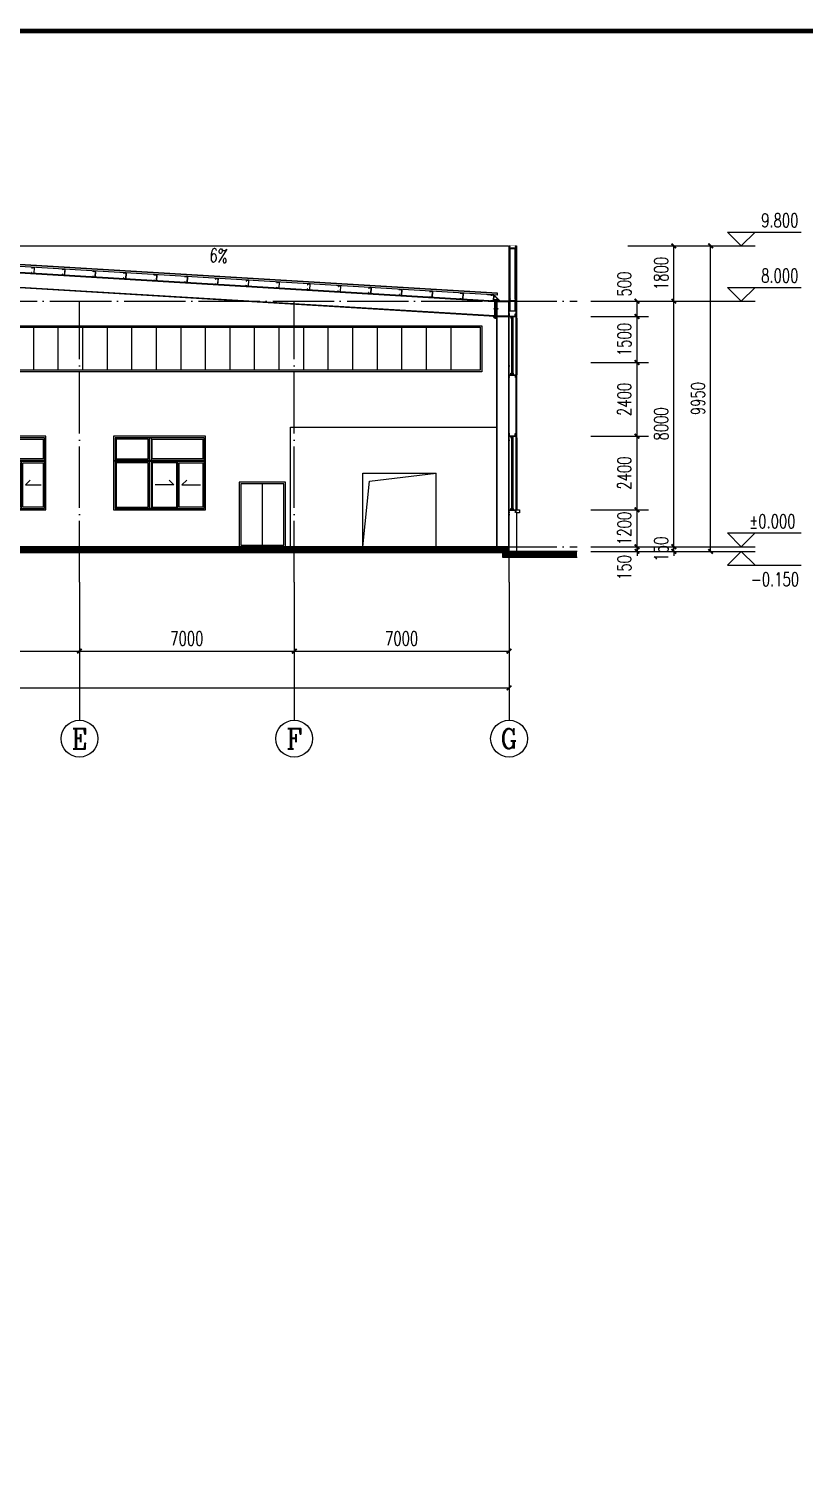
# Model space of a CAD drawing. Extents: x 170967 to 297117, y -33682 to 593582.
# Drawn here: x 216156 to 241431, y 50567 to 97327 of the extents above; entities that cross this region are included whole.
import ezdxf
from ezdxf.enums import TextEntityAlignment as Align

# ---------------------------------------------------------------- set-up
doc = ezdxf.new("R2010")
doc.units = 0
doc.header["$LTSCALE"] = 1000
doc.header["$MEASUREMENT"] = 0
doc.linetypes.add('DOTE', pattern=[2.42, 2, -0.2, 0.02, -0.2])
doc.layers.get('Defpoints').update_dxf_attribs({"color": 250})
for name, color, linetype in [('0 - 彩板', 4, 'Continuous'), ('0 - 梁柱', 3, 'Continuous'), ('0 - 立面线', 7, 'Continuous'), ('0-建筑立面', 255, 'Continuous'), ('AXIS', 171, 'Continuous'), ('AXIS_TEXT', 7, 'Continuous'), ('COLUMN', 9, 'Continuous'), ('DIM_ELEV', 171, 'Continuous'), ('DIM_SYMB', 171, 'Continuous'), ('DOTE', 14, 'DOTE'), ('PUB_TEXT', 7, 'Continuous'), ('TK', 4, 'Continuous'), ('WINDOW', 140, 'Continuous'), ('YS', 130, 'Continuous'), ('窗', 132, 'Continuous'), ('立面线', 7, 'Continuous')]:
    doc.layers.add(name, color=color, linetype=linetype)
doc.styles.add('_TCH_AXIS', font='COMPLEX', dxfattribs={"bigfont": 'GBCBIG'})
doc.styles.add('_TCH_DIM', font='SIMPLEX', dxfattribs={"bigfont": 'GBCBIG'})
doc.styles.add('_TCH_DIM_T3', font='SIMPLEX', dxfattribs={"width": 0.705882, "bigfont": 'GBCBIG'})
doc.styles.add('COMPLEX', font='COMPLEX')
doc.dimstyles.new('_TCH_ARCH&&150', dxfattribs={"dimtxt": 446.25, "dimasz": 150, "dimexe": 375, "dimexo": 450, "dimgap": 189.375, "dimtad": 1, "dimdec": 0, "dimzin": 0, "dimdsep": 46, "dimtxsty": '_TCH_DIM_T3', "dimblk": 'ARCHTICK', "dimcen": 0.09, "dimclrt": 7, "dimazin": 2, "dimtfac": 1, "dimtdec": 0, "dimtix": 1, "dimtmove": 2, "dimatfit": 3, "dimfxl": 0, "dimtolj": 1, "dimtzin": 0, "dimarcsym": 0})

# ---------------------------------------------------------------- blocks, each defined once
blk = doc.blocks.new('EQEWR')
at = {"layer": 'WINDOW', "color": 251}
for p, q in [((1800, 5750), (1800, 7150)), ((2500, 5750), (2500, 7150)), ((3300, 5750), (3300, 7150)), ((4100, 5750), (4100, 7150)), ((4900, 5750), (4900, 7150)), ((5700, 5750), (5700, 7150)), ((6500, 5750), (6500, 7150)), ((7300, 5750), (7300, 7150)), ((8100, 5750), (8100, 7150)), ((8900, 5750), (8900, 7150)), ((9700, 5750), (9700, 7150)), ((10500, 5750), (10500, 7150)), ((11300, 5750), (11300, 7150)), ((12100, 5750), (12100, 7150)), ((12900, 5750), (12900, 7150)), ((13700, 5750), (13700, 7150)), ((14500, 5750), (14500, 7150)), ((15300, 5750), (15300, 7150)), ((16100, 5750), (16100, 7150)), ((16900, 5750), (16900, 7150)), ((17700, 5750), (17700, 7150)), ((18500, 5750), (18500, 7150)), ((19300, 5750), (19300, 7150)), ((20100, 5750), (20100, 7150)), ((21700, 5750), (21700, 7150)), ((22500, 5750), (22500, 7150)), ((23300, 5750), (23300, 7150)), ((24100, 5750), (24100, 7150)), ((24900, 5750), (24900, 7150)), ((25700, 5750), (25700, 7150)), ((26500, 5750), (26500, 7150)), ((27300, 5750), (27300, 7150)), ((28100, 5750), (28100, 7150)), ((28900, 5750), (28900, 7150)), ((29700, 5750), (29700, 7150)), ((30500, 5750), (30500, 7150)), ((31300, 5750), (31300, 7150)), ((32100, 5750), (32100, 7150)), ((32900, 5750), (32900, 7150)), ((33700, 5750), (33700, 7150)), ((34500, 5750), (34500, 7150)), ((35300, 5750), (35300, 7150)), ((36100, 5750), (36100, 7150)), ((36900, 5750), (36900, 7150)), ((37700, 5750), (37700, 7150)), ((38500, 5750), (38500, 7150)), ((39300, 5750), (39300, 7150)), ((40100, 5750), (40100, 7150)), ((1900, 1250), (1900, 2775)), ((3500, 1250), (3500, 2775)), ((5100, 1250), (5100, 2775)), ((9000, 1250), (9000, 2775)), ((12000, 1250), (12000, 2775)), ((15900, 1250), (15900, 2775)), ((17500, 1250), (17500, 2775)), ((19100, 1250), (19100, 2775)), ((22900, 1250), (22900, 2775)), ((24500, 1250), (24500, 2775)), ((26100, 1250), (26100, 2775)), ((31200, 1250), (31200, 2775)), ((33950, 2050), (33950, 50))]:
    blk.add_line(p, q, dxfattribs=at)
for points in [[(20790, 5700), (1100, 5700), (1100, 7200), (20790, 7200)], [(20790, 5750), (1150, 5750), (1150, 7150), (20790, 7150)], [(21190, 7200), (41100, 7200), (41100, 5700), (21190, 5700)], [(21190, 7150), (41050, 7150), (41050, 5750), (21190, 5750)], [(1615, 2172), (1771, 2013), (1260, 2013)], [(2185, 2172), (2029, 2013), (2540, 2013)], [(3215, 2172), (3371, 2013), (2860, 2013)], [(3785, 2172), (3629, 2013), (4140, 2013)], [(4815, 2172), (4971, 2013), (4460, 2013)], [(5385, 2172), (5229, 2013), (5740, 2013)], [(8715, 2172), (8871, 2013), (8260, 2013)], [(9285, 2172), (9129, 2013), (9740, 2013)], [(11715, 2172), (11871, 2013), (11260, 2013)], [(12285, 2172), (12129, 2013), (12740, 2013)], [(15615, 2172), (15771, 2013), (15260, 2013)], [(16185, 2172), (16029, 2013), (16540, 2013)], [(17215, 2172), (17371, 2013), (16860, 2013)], [(17785, 2172), (17629, 2013), (18140, 2013)], [(18815, 2172), (18971, 2013), (18460, 2013)], [(19385, 2172), (19229, 2013), (19740, 2013)], [(22615, 2172), (22771, 2013), (22260, 2013)], [(23185, 2172), (23029, 2013), (23540, 2013)], [(24215, 2172), (24371, 2013), (23860, 2013)], [(24785, 2172), (24629, 2013), (25140, 2013)], [(25815, 2172), (25971, 2013), (25460, 2013)], [(26385, 2172), (26229, 2013), (26740, 2013)], [(30915, 2172), (31071, 2013), (30460, 2013)], [(31485, 2172), (31329, 2013), (31940, 2013)]]:
    blk.add_lwpolyline(points, dxfattribs=at)
for points in [[(5900, 1200), (1100, 1200), (1100, 3600), (5900, 3600)], [(5850, 1250), (1150, 1250), (1150, 3550), (5850, 3550)], [(2635, 3510), (1190, 3510), (1190, 2865), (2635, 2865)], [(2725, 3550), (2675, 3550), (2675, 1250), (2725, 1250)], [(2765, 3510), (4235, 3510), (4235, 2865), (2765, 2865)], [(4325, 3550), (4275, 3550), (4275, 1250), (4325, 1250)], [(4365, 3510), (5810, 3510), (5810, 2865), (4365, 2865)], [(12900, 1200), (8100, 1200), (8100, 3600), (12900, 3600)], [(12850, 1250), (8150, 1250), (8150, 3550), (12850, 3550)], [(9835, 3510), (8190, 3510), (8190, 2865), (9835, 2865)], [(9925, 3550), (9875, 3550), (9875, 1250), (9925, 1250)], [(9965, 3510), (11035, 3510), (11035, 2865), (9965, 2865)], [(11125, 3550), (11075, 3550), (11075, 1250), (11125, 1250)], [(11165, 3510), (12810, 3510), (12810, 2865), (11165, 2865)], [(15100, 1200), (19900, 1200), (19900, 3600), (15100, 3600)], [(15150, 1250), (19850, 1250), (19850, 3550), (15150, 3550)], [(16635, 3510), (15190, 3510), (15190, 2865), (16635, 2865)], [(16675, 3550), (16725, 3550), (16725, 1250), (16675, 1250)], [(18235, 3510), (16765, 3510), (16765, 2865), (18235, 2865)], [(18275, 3550), (18325, 3550), (18325, 1250), (18275, 1250)], [(18365, 3510), (19810, 3510), (19810, 2865), (18365, 2865)], [(22100, 1200), (26900, 1200), (26900, 3600), (22100, 3600)], [(22150, 1250), (26850, 1250), (26850, 3550), (22150, 3550)], [(23635, 3510), (22190, 3510), (22190, 2865), (23635, 2865)], [(23675, 3550), (23725, 3550), (23725, 1250), (23675, 1250)], [(25235, 3510), (23765, 3510), (23765, 2865), (25235, 2865)], [(25275, 3550), (25325, 3550), (25325, 1250), (25275, 1250)], [(25365, 3510), (26810, 3510), (26810, 2865), (25365, 2865)], [(29100, 1200), (32100, 1200), (32100, 3600), (29100, 3600)], [(29150, 1250), (32050, 1250), (32050, 3550), (29150, 3550)], [(30235, 3510), (29190, 3510), (29190, 2865), (30235, 2865)], [(30275, 3550), (30325, 3550), (30325, 1250), (30275, 1250)], [(30365, 3510), (32010, 3510), (32010, 2865), (30365, 2865)], [(1150, 2825), (1150, 2775), (5850, 2775), (5850, 2825)], [(8150, 2825), (8150, 2775), (12850, 2775), (12850, 2825)], [(19850, 2825), (19850, 2775), (15150, 2775), (15150, 2825)], [(26850, 2825), (26850, 2775), (22150, 2775), (22150, 2825)], [(32050, 2825), (32050, 2775), (29150, 2775), (29150, 2825)], [(1860, 2735), (1190, 2735), (1190, 1290), (1860, 1290)], [(1940, 2735), (2635, 2735), (2635, 1290), (1940, 1290)], [(3460, 2735), (2765, 2735), (2765, 1290), (3460, 1290)], [(3540, 2735), (4235, 2735), (4235, 1290), (3540, 1290)], [(5060, 2735), (4365, 2735), (4365, 1290), (5060, 1290)], [(5140, 2735), (5810, 2735), (5810, 1290), (5140, 1290)], [(8960, 2735), (8190, 2735), (8190, 1290), (8960, 1290)], [(9040, 2735), (9835, 2735), (9835, 1290), (9040, 1290)], [(9965, 2735), (11035, 2735), (11035, 1290), (9965, 1290)], [(11960, 2735), (11165, 2735), (11165, 1290), (11960, 1290)], [(12040, 2735), (12810, 2735), (12810, 1290), (12040, 1290)], [(15860, 2735), (15190, 2735), (15190, 1290), (15860, 1290)], [(15940, 2735), (16635, 2735), (16635, 1290), (15940, 1290)], [(17460, 2735), (16765, 2735), (16765, 1290), (17460, 1290)], [(17540, 2735), (18235, 2735), (18235, 1290), (17540, 1290)], [(19060, 2735), (18365, 2735), (18365, 1290), (19060, 1290)], [(19140, 2735), (19810, 2735), (19810, 1290), (19140, 1290)], [(22860, 2735), (22190, 2735), (22190, 1290), (22860, 1290)], [(22940, 2735), (23635, 2735), (23635, 1290), (22940, 1290)], [(24460, 2735), (23765, 2735), (23765, 1290), (24460, 1290)], [(24540, 2735), (25235, 2735), (25235, 1290), (24540, 1290)], [(26060, 2735), (25365, 2735), (25365, 1290), (26060, 1290)], [(26140, 2735), (26810, 2735), (26810, 1290), (26140, 1290)], [(30235, 2735), (29190, 2735), (29190, 1290), (30235, 1290)], [(31160, 2735), (30365, 2735), (30365, 1290), (31160, 1290)], [(31240, 2735), (32010, 2735), (32010, 1290), (31240, 1290)], [(34700, 2100), (33200, 2100), (33200, 0), (34700, 0)], [(34650, 2050), (33250, 2050), (33250, 50), (34650, 50)]]:
    blk.add_lwpolyline(points, close=True, dxfattribs=at)
blk = doc.blocks.new('A$C25862AEB')
at = {"layer": 'YS'}
for p, q in [((200, 75), (0, 75)), ((0, 75), (0, 0)), ((0, 0), (20, 0)), ((198, 72), (2, 72)), ((2, 72), (2, 2)), ((2, 2), (20, 2)), ((205, 81), (5, 81)), ((5, 81), (5, 75)), ((205, 75), (5, 75)), ((20, 2), (20, 0)), ((180, 2), (198, 2)), ((180, 2), (180, 0)), ((180, 0), (200, 0)), ((198, 2), (198, 72)), ((200, 0), (200, 75))]:
    blk.add_line(p, q, dxfattribs=at)
blk = doc.blocks.new('A$C6EE6551E')
at = {"layer": 'COLUMN'}
blk.add_hatch(color=256, dxfattribs=at).paths.add_polyline_path([(5, 195), (75, 200), (77, 175), (82, 175), (80, 205), (0, 200), (13, 0), (93, 5), (91, 35), (86, 35), (88, 10), (18, 5)])
blk.add_lwpolyline([(93, 5), (13, 0), (0, 200), (80, 205), (82, 175), (77, 175), (75, 200), (5, 195), (18, 5), (88, 10), (86, 35), (91, 35)], close=True, dxfattribs=at)
blk = doc.blocks.new('GeYuanFrame_50425478', base_point=(20.09, 4.53))
at = {"layer": 'TK', "const_width": 1}
blk.add_lwpolyline([(45.09, 588.53), (851.09, 588.53), (851.09, 14.53), (45.09, 14.53)], close=True, dxfattribs=at)
blk = doc.blocks.new('_AXISO')
blk.add_circle((0, 0), 0.5)
at = {"layer": 'AXIS_TEXT', "style": 'COMPLEX', "width": 1.041667}
blk.add_attdef('A', text='', height=0.56, dxfattribs=at).set_placement((-0.25, -0.28), (0.25, -0.28), align=Align.FIT)
blk = doc.blocks.new('_ArchTick')
at = {"color": 0, "linetype": 'ByBlock', "const_width": 0.4}
blk.add_lwpolyline([(-0.5, -0.5), (0.5, 0.5)], dxfattribs=at)
blk = doc.blocks.new('*D101')
at = {"layer": 'AXIS', "color": 0, "lineweight": -2}
for p, q in [((189809, 78853), (189809, 75478)), ((231809, 78853), (231809, 75478)), ((189809, 75853), (231809, 75853))]:
    blk.add_line(p, q, dxfattribs=at)
at = {"layer": 'Defpoints', "color": 0}
for p in [(189809, 79303), (231809, 79303), (231809, 75853)]:
    blk.add_point(p, dxfattribs=at)
at = {"layer": 'AXIS', "color": 0, "lineweight": -2, "xscale": 150, "yscale": 150, "zscale": 150, "rotation": 180}
blk.add_blockref('_ArchTick', (189809, 75853), dxfattribs=at)
at = {"layer": 'AXIS', "color": 0, "lineweight": -2, "xscale": 150, "yscale": 150, "zscale": 150}
blk.add_blockref('_ArchTick', (231809, 75853), dxfattribs=at)
at = {"layer": 'AXIS', "color": 7, "insert": (210809, 76265), "char_height": 446.2, "attachment_point": 5, "style": '_TCH_DIM_T3'}
blk.add_mtext('\\A1;42000', dxfattribs=at)
blk = doc.blocks.new('*D105')
at = {"layer": 'AXIS', "color": 0, "lineweight": -2}
for p, q in [((210809, 78853), (210809, 76678)), ((217809, 78853), (217809, 76678)), ((210809, 77053), (217809, 77053))]:
    blk.add_line(p, q, dxfattribs=at)
at = {"layer": 'Defpoints', "color": 0}
for p in [(210809, 79303), (217809, 79303), (217809, 77053)]:
    blk.add_point(p, dxfattribs=at)
at = {"layer": 'AXIS', "color": 0, "lineweight": -2, "xscale": 150, "yscale": 150, "zscale": 150, "rotation": 180}
blk.add_blockref('_ArchTick', (210809, 77053), dxfattribs=at)
at = {"layer": 'AXIS', "color": 0, "lineweight": -2, "xscale": 150, "yscale": 150, "zscale": 150}
blk.add_blockref('_ArchTick', (217809, 77053), dxfattribs=at)
at = {"layer": 'AXIS', "color": 7, "insert": (214309, 77465), "char_height": 446.2, "attachment_point": 5, "style": '_TCH_DIM_T3'}
blk.add_mtext('\\A1;7000', dxfattribs=at)
blk = doc.blocks.new('*D106')
at = {"layer": 'AXIS', "color": 0, "lineweight": -2}
for p, q in [((217809, 78853), (217809, 76678)), ((224809, 78853), (224809, 76678)), ((217809, 77053), (224809, 77053))]:
    blk.add_line(p, q, dxfattribs=at)
at = {"layer": 'Defpoints', "color": 0}
for p in [(217809, 79303), (224809, 79303), (224809, 77053)]:
    blk.add_point(p, dxfattribs=at)
at = {"layer": 'AXIS', "color": 0, "lineweight": -2, "xscale": 150, "yscale": 150, "zscale": 150, "rotation": 180}
blk.add_blockref('_ArchTick', (217809, 77053), dxfattribs=at)
at = {"layer": 'AXIS', "color": 0, "lineweight": -2, "xscale": 150, "yscale": 150, "zscale": 150}
blk.add_blockref('_ArchTick', (224809, 77053), dxfattribs=at)
at = {"layer": 'AXIS', "color": 7, "insert": (221309, 77465), "char_height": 446.2, "attachment_point": 5, "style": '_TCH_DIM_T3'}
blk.add_mtext('\\A1;7000', dxfattribs=at)
blk = doc.blocks.new('*D107')
at = {"layer": 'AXIS', "color": 0, "lineweight": -2}
for p, q in [((224809, 78853), (224809, 76678)), ((231809, 78853), (231809, 76678)), ((224809, 77053), (231809, 77053))]:
    blk.add_line(p, q, dxfattribs=at)
at = {"layer": 'Defpoints', "color": 0}
for p in [(224809, 79303), (231809, 79303), (231809, 77053)]:
    blk.add_point(p, dxfattribs=at)
at = {"layer": 'AXIS', "color": 0, "lineweight": -2, "xscale": 150, "yscale": 150, "zscale": 150, "rotation": 180}
blk.add_blockref('_ArchTick', (224809, 77053), dxfattribs=at)
at = {"layer": 'AXIS', "color": 0, "lineweight": -2, "xscale": 150, "yscale": 150, "zscale": 150}
blk.add_blockref('_ArchTick', (231809, 77053), dxfattribs=at)
at = {"layer": 'AXIS', "color": 7, "insert": (228309, 77465), "char_height": 446.2, "attachment_point": 5, "style": '_TCH_DIM_T3'}
blk.add_mtext('\\A1;7000', dxfattribs=at)
blk = doc.blocks.new('*D108')
at = {"layer": 'AXIS', "color": 0, "lineweight": -2}
for p, q in [((235679, 90253), (238754, 90253)), ((238379, 80303), (238379, 90253)), ((235679, 80303), (238754, 80303))]:
    blk.add_line(p, q, dxfattribs=at)
at = {"layer": 'Defpoints', "color": 0}
for p in [(235229, 90253), (238379, 90253), (235229, 80303)]:
    blk.add_point(p, dxfattribs=at)
at = {"layer": 'AXIS', "color": 0, "lineweight": -2, "xscale": 150, "yscale": 150, "zscale": 150}
for p, rotation in [((238379, 90253), 90), ((238379, 80303), 270)]:
    blk.add_blockref('_ArchTick', p, dxfattribs=dict(at, rotation=rotation))
at = {"layer": 'AXIS', "color": 7, "insert": (237966, 85278), "char_height": 446.2, "attachment_point": 5, "rotation": 90, "style": '_TCH_DIM_T3'}
blk.add_mtext('\\A1;9950', dxfattribs=at)
blk = doc.blocks.new('*D109')
at = {"layer": 'AXIS', "color": 0, "lineweight": -2}
for p, q in [((235679, 80453), (237554, 80453)), ((237179, 80453), (237179, 80603)), ((237179, 80303), (237179, 80453)), ((235679, 80303), (237554, 80303)), ((237179, 80303), (237179, 80153))]:
    blk.add_line(p, q, dxfattribs=at)
at = {"layer": 'Defpoints', "color": 0}
for p in [(235229, 80453), (237179, 80453), (235229, 80303)]:
    blk.add_point(p, dxfattribs=at)
at = {"layer": 'AXIS', "color": 0, "lineweight": -2, "xscale": 150, "yscale": 150, "zscale": 150}
for p, rotation in [((237179, 80453), 270), ((237179, 80303), 90)]:
    blk.add_blockref('_ArchTick', p, dxfattribs=dict(at, rotation=rotation))
at = {"layer": 'AXIS', "color": 7, "insert": (236766, 80378), "char_height": 446.2, "attachment_point": 5, "rotation": 90, "style": '_TCH_DIM_T3'}
blk.add_mtext('\\A1;150', dxfattribs=at)
blk = doc.blocks.new('*D110')
at = {"layer": 'AXIS', "color": 0, "lineweight": -2}
for p, q in [((235679, 88453), (237554, 88453)), ((237179, 80453), (237179, 88453)), ((235679, 80453), (237554, 80453))]:
    blk.add_line(p, q, dxfattribs=at)
at = {"layer": 'Defpoints', "color": 0}
for p in [(235229, 88453), (237179, 88453), (235229, 80453)]:
    blk.add_point(p, dxfattribs=at)
at = {"layer": 'AXIS', "color": 0, "lineweight": -2, "xscale": 150, "yscale": 150, "zscale": 150}
for p, rotation in [((237179, 88453), 90), ((237179, 80453), 270)]:
    blk.add_blockref('_ArchTick', p, dxfattribs=dict(at, rotation=rotation))
at = {"layer": 'AXIS', "color": 7, "insert": (236766, 84453), "char_height": 446.2, "attachment_point": 5, "rotation": 90, "style": '_TCH_DIM_T3'}
blk.add_mtext('\\A1;8000', dxfattribs=at)
blk = doc.blocks.new('*D111')
at = {"layer": 'AXIS', "color": 0, "lineweight": -2}
for p, q in [((235679, 90253), (237554, 90253)), ((237179, 88453), (237179, 90253)), ((235679, 88453), (237554, 88453))]:
    blk.add_line(p, q, dxfattribs=at)
at = {"layer": 'Defpoints', "color": 0}
for p in [(235229, 90253), (237179, 90253), (235229, 88453)]:
    blk.add_point(p, dxfattribs=at)
at = {"layer": 'AXIS', "color": 0, "lineweight": -2, "xscale": 150, "yscale": 150, "zscale": 150}
for p, rotation in [((237179, 90253), 90), ((237179, 88453), 270)]:
    blk.add_blockref('_ArchTick', p, dxfattribs=dict(at, rotation=rotation))
at = {"layer": 'AXIS', "color": 7, "insert": (236766, 89353), "char_height": 446.2, "attachment_point": 5, "rotation": 90, "style": '_TCH_DIM_T3'}
blk.add_mtext('\\A1;1800', dxfattribs=at)
blk = doc.blocks.new('*D344')
at = {"layer": 'AXIS', "color": 0, "lineweight": -2}
for p, q in [((234479, 80453), (236354, 80453)), ((235979, 80453), (235979, 80603)), ((235979, 80303), (235979, 80453)), ((234479, 80303), (236354, 80303)), ((235979, 80303), (235979, 80153))]:
    blk.add_line(p, q, dxfattribs=at)
at = {"layer": 'Defpoints', "color": 0}
for p in [(234029, 80453), (235979, 80453), (234029, 80303)]:
    blk.add_point(p, dxfattribs=at)
at = {"layer": 'AXIS', "color": 0, "lineweight": -2, "xscale": 150, "yscale": 150, "zscale": 150}
for p, rotation in [((235979, 80453), 270), ((235979, 80303), 90)]:
    blk.add_blockref('_ArchTick', p, dxfattribs=dict(at, rotation=rotation))
at = {"layer": 'AXIS', "color": 7, "insert": (235566, 79778), "char_height": 446.2, "attachment_point": 5, "rotation": 90, "style": '_TCH_DIM_T3'}
blk.add_mtext('\\A1;150', dxfattribs=at)
blk = doc.blocks.new('*D345')
at = {"layer": 'AXIS', "color": 0, "lineweight": -2}
for p, q in [((234479, 81653), (236354, 81653)), ((235979, 81653), (235979, 81803)), ((235979, 80453), (235979, 81653)), ((234479, 80453), (236354, 80453)), ((235979, 80453), (235979, 80303))]:
    blk.add_line(p, q, dxfattribs=at)
at = {"layer": 'Defpoints', "color": 0}
for p in [(234029, 81653), (235979, 81653), (234029, 80453)]:
    blk.add_point(p, dxfattribs=at)
at = {"layer": 'AXIS', "color": 0, "lineweight": -2, "xscale": 150, "yscale": 150, "zscale": 150}
for p, rotation in [((235979, 81653), 270), ((235979, 80453), 90)]:
    blk.add_blockref('_ArchTick', p, dxfattribs=dict(at, rotation=rotation))
at = {"layer": 'AXIS', "color": 7, "insert": (235566, 81053), "char_height": 446.2, "attachment_point": 5, "rotation": 90, "style": '_TCH_DIM_T3'}
blk.add_mtext('\\A1;1200', dxfattribs=at)
blk = doc.blocks.new('*D346')
at = {"layer": 'AXIS', "color": 0, "lineweight": -2}
for p, q in [((234479, 84053), (236354, 84053)), ((235979, 81653), (235979, 84053)), ((234479, 81653), (236354, 81653))]:
    blk.add_line(p, q, dxfattribs=at)
at = {"layer": 'Defpoints', "color": 0}
for p in [(234029, 84053), (235979, 84053), (234029, 81653)]:
    blk.add_point(p, dxfattribs=at)
at = {"layer": 'AXIS', "color": 0, "lineweight": -2, "xscale": 150, "yscale": 150, "zscale": 150}
for p, rotation in [((235979, 84053), 90), ((235979, 81653), 270)]:
    blk.add_blockref('_ArchTick', p, dxfattribs=dict(at, rotation=rotation))
at = {"layer": 'AXIS', "color": 7, "insert": (235566, 82853), "char_height": 446.2, "attachment_point": 5, "rotation": 90, "style": '_TCH_DIM_T3'}
blk.add_mtext('\\A1;2400', dxfattribs=at)
blk = doc.blocks.new('*D347')
at = {"layer": 'AXIS', "color": 0, "lineweight": -2}
for p, q in [((234479, 86453), (236354, 86453)), ((235979, 84053), (235979, 86453)), ((234479, 84053), (236354, 84053))]:
    blk.add_line(p, q, dxfattribs=at)
at = {"layer": 'Defpoints', "color": 0}
for p in [(234029, 86453), (235979, 86453), (234029, 84053)]:
    blk.add_point(p, dxfattribs=at)
at = {"layer": 'AXIS', "color": 0, "lineweight": -2, "xscale": 150, "yscale": 150, "zscale": 150}
for p, rotation in [((235979, 86453), 90), ((235979, 84053), 270)]:
    blk.add_blockref('_ArchTick', p, dxfattribs=dict(at, rotation=rotation))
at = {"layer": 'AXIS', "color": 7, "insert": (235566, 85253), "char_height": 446.2, "attachment_point": 5, "rotation": 90, "style": '_TCH_DIM_T3'}
blk.add_mtext('\\A1;2400', dxfattribs=at)
blk = doc.blocks.new('*D348')
at = {"layer": 'AXIS', "color": 0, "lineweight": -2}
for p, q in [((234479, 87953), (236354, 87953)), ((235979, 86453), (235979, 87953)), ((234479, 86453), (236354, 86453))]:
    blk.add_line(p, q, dxfattribs=at)
at = {"layer": 'Defpoints', "color": 0}
for p in [(234029, 87953), (235979, 87953), (234029, 86453)]:
    blk.add_point(p, dxfattribs=at)
at = {"layer": 'AXIS', "color": 0, "lineweight": -2, "xscale": 150, "yscale": 150, "zscale": 150}
for p, rotation in [((235979, 87953), 90), ((235979, 86453), 270)]:
    blk.add_blockref('_ArchTick', p, dxfattribs=dict(at, rotation=rotation))
at = {"layer": 'AXIS', "color": 7, "insert": (235566, 87203), "char_height": 446.2, "attachment_point": 5, "rotation": 90, "style": '_TCH_DIM_T3'}
blk.add_mtext('\\A1;1500', dxfattribs=at)
blk = doc.blocks.new('*D349')
at = {"layer": 'AXIS', "color": 0, "lineweight": -2}
for p, q in [((234479, 88453), (236354, 88453)), ((235979, 87953), (235979, 88453)), ((234479, 87953), (236354, 87953))]:
    blk.add_line(p, q, dxfattribs=at)
at = {"layer": 'Defpoints', "color": 0}
for p in [(234029, 88453), (235979, 88453), (234029, 87953)]:
    blk.add_point(p, dxfattribs=at)
at = {"layer": 'AXIS', "color": 0, "lineweight": -2, "xscale": 150, "yscale": 150, "zscale": 150}
for p, rotation in [((235979, 88453), 90), ((235979, 87953), 270)]:
    blk.add_blockref('_ArchTick', p, dxfattribs=dict(at, rotation=rotation))
at = {"layer": 'AXIS', "color": 7, "insert": (235566, 89008), "char_height": 446.2, "attachment_point": 5, "rotation": 90, "style": '_TCH_DIM_T3'}
blk.add_mtext('\\A1;500', dxfattribs=at)

msp = doc.modelspace()

# ---------------------------------------------------------------- hatches: boundary and pattern name
h = msp.add_hatch(color=256)
h.dxf.hatch_style = 1
h.paths.add_polyline_path([(231314, 88655.1), (231504.3, 88462.6), (231819.2, 88462.6), (231819.2, 88752.6), (231829.2, 88752.6), (231829.2, 88452.6), (231500.2, 88452.6), (231309.5, 88645.4), (231108.6, 88657.4), (231109.2, 88667.4)])

# ---------------------------------------------------------------- linework, layer by layer
for points in [[(232059.9, 81652.6), (232149.2, 81652.6), (232149.2, 81552.6), (232049.2, 81552.6)], [(234028.7, 80302.6), (231809.2, 80302.6), (231809.2, 80452.6), (189569.2, 80452.6), (189569.2, 80452.6), (189569.2, 80302.6), (187809.2, 80302.6)], [(234028.7, 80102.6), (231609.2, 80102.6), (231609.2, 80252.6), (189769.2, 80252.6), (189769.2, 80102.6), (187809.2, 80102.6)]]:
    msp.add_lwpolyline(points)
at = {"const_width": 200}
msp.add_lwpolyline([(234028.7, 80202.6), (231709.2, 80202.6), (231709.2, 80352.6), (189669.2, 80352.6), (189669.2, 80202.6), (187809.2, 80202.6)], dxfattribs=at)
at = {"layer": '0 - 彩板'}
for p, q in [((231434.7, 88707.9), (210809.2, 89945.5)), ((231434.7, 88697.9), (210809.2, 89935.5)), ((231434.7, 88647.9), (210809.2, 89885.4)), ((231434.7, 88647.9), (231434.7, 88707.9))]:
    msp.add_line(p, q, dxfattribs=at)
at = {"layer": '0 - 梁柱'}
for p, q in [((231839.2, 88527.6), (231839.2, 90167.6)), ((232019.2, 90167.6), (231839.2, 90167.6)), ((231849.2, 88527.6), (231849.2, 90167.6)), ((232009.2, 90157.6), (231849.2, 90157.6)), ((232009.2, 88527.6), (232009.2, 90167.6)), ((232019.2, 88527.6), (232019.2, 90167.6)), ((231349.2, 88452.6), (210809.2, 89685)), ((231349.2, 88432.6), (210809.2, 89665)), ((231349.2, 87951.7), (211456.7, 89145.3)), ((231349.2, 87971.8), (211457.3, 89165.3)), ((231349.2, 88502.6), (231302, 88455.5)), ((231349.2, 88502.6), (231409.2, 88502.6)), ((231349.2, 87902.6), (231349.2, 88502.6)), ((231379.2, 87902.6), (231379.2, 88502.6)), ((231409.2, 88502.6), (231459.2, 88452.6)), ((231409.2, 87902.6), (231409.2, 88502.6)), ((231409.2, 80452.6), (231409.2, 88452.6)), ((231409.2, 88452.6), (231799.2, 88452.6)), ((231799.2, 88442.6), (231409.2, 88442.6)), ((231799.2, 88432.6), (231409.2, 88432.6)), ((231419.2, 80452.6), (231419.2, 88452.6)), ((231419.2, 88212.6), (231419.2, 88432.6)), ((231799.2, 80452.6), (231799.2, 88452.6)), ((231809.2, 80452.6), (231809.2, 88452.6)), ((231839.2, 88382.6), (231809.2, 88382.6)), ((231829.2, 88382.6), (231819.2, 88382.6)), ((231839.2, 88126.6), (231839.2, 88452.6)), ((232019.2, 88452.6), (231849.2, 88452.6)), ((232019.2, 88442.6), (231849.2, 88442.6)), ((231849.2, 88126.6), (231849.2, 88442.6)), ((232009.2, 88126.6), (232009.2, 88442.6)), ((232019.2, 88126.6), (232019.2, 88452.6)), ((231349.2, 87902.6), (231297, 87954.9)), ((231379.2, 87972.6), (231799.2, 87972.6)), ((231379.2, 87952.6), (231799.2, 87952.6)), ((231839.2, 88182.6), (231809.2, 88182.6)), ((231829.2, 88182.6), (231819.2, 88182.6)), ((232019.2, 88126.6), (231839.2, 88126.6)), ((231349.2, 87902.6), (231409.2, 87902.6))]:
    msp.add_line(p, q, dxfattribs=at)
at = {"layer": '0 - 梁柱', "const_width": 5}
for points in [[(231424.2, 88477.6), (231334.2, 88477.6)], [(231424.2, 88382.8), (231334.2, 88382.8)], [(231424.2, 88291), (231334.2, 88291)], [(231424.2, 88114.2), (231334.2, 88114.2)], [(231424.2, 88022.5), (231334.2, 88022.5)], [(231424.2, 87927.6), (231334.2, 87927.6)]]:
    msp.add_lwpolyline(points, dxfattribs=at)
at = {"layer": '0 - 梁柱'}
for points in [[(231349.2, 88192.6), (231319.2, 88192.6), (231319.2, 88212.6), (231349.2, 88212.6)], [(231409.2, 88212.6), (231439.2, 88212.6), (231439.2, 88192.6), (231409.2, 88192.6)]]:
    msp.add_lwpolyline(points, dxfattribs=at)
at = {"layer": '0 - 立面线'}
for p, q in [((232029.2, 90252.6), (232029.2, 81652.6)), ((232049.2, 90252.6), (232049.2, 81652.6)), ((231809.2, 88662.6), (231809.2, 90242.6)), ((231829.2, 90242.6), (231809.2, 90242.6)), ((231829.2, 88662.6), (231829.2, 90242.6)), ((232049.2, 90242.6), (232029.2, 90242.6)), ((231829.2, 88662.6), (231809.2, 88662.6)), ((232031.2, 87952.6), (232049.2, 87952.6)), ((232031.2, 87952.6), (232049.2, 87952.6)), ((232059.9, 87900.4), (232059.9, 86052.6)), ((232029.2, 84052.6), (232049.2, 84052.6)), ((232031.2, 84052.6), (232049.2, 84052.6)), ((232059.9, 84000.4), (232059.9, 81652.6)), ((232049.2, 81652.6), (232149.2, 81652.6)), ((232049.2, 81652.6), (232149.2, 81652.6)), ((232049.2, 81552.6), (232049.2, 80302.6)), ((232149.2, 81552.6), (232049.2, 81552.6)), ((232149.2, 81552.6), (232049.2, 81552.6)), ((232149.2, 81652.6), (232149.2, 81552.6)), ((232149.2, 81652.6), (232149.2, 81552.6))]:
    msp.add_line(p, q, dxfattribs=at)
at = {"layer": 'AXIS'}
for p, q in [((217809.2, 79302.6), (217809.2, 74802.6)), ((224809.2, 79302.6), (224809.2, 74802.6)), ((231809.2, 79302.6), (231809.2, 74802.6))]:
    msp.add_line(p, q, dxfattribs=at)
at = {"layer": 'COLUMN'}
msp.add_lwpolyline([(231314, 88655.1), (231504.3, 88462.6), (231819.2, 88462.6), (231819.2, 88752.6), (231829.2, 88752.6), (231829.2, 88452.6), (231500.2, 88452.6), (231309.5, 88645.4), (231108.6, 88657.4), (231109.2, 88667.4)], close=True, dxfattribs=at)
at = {"layer": 'Defpoints'}
msp.add_line((231809.2, 79302.6), (231809.2, 90102.6), dxfattribs=at)
at = {"layer": 'Defpoints', "color": 251}
for p, q in [((224689.2, 80452.6), (224689.2, 84352.6)), ((224689.2, 84352.6), (231409.2, 84352.6)), ((227039.2, 80452.6), (227039.2, 82852.6)), ((227039.2, 82852.6), (229439.2, 82852.6)), ((229439.2, 80452.6), (229439.2, 82852.6))]:
    msp.add_line(p, q, dxfattribs=at)
msp.add_lwpolyline([(227039.2, 80452.6), (227258.2, 82588.3), (229439.2, 82852.6)], dxfattribs=at)
at = {"layer": 'DIM_ELEV'}
for p, q in [((237178.7, 90252.6), (239828.7, 90252.6)), ((239378.7, 90252.6), (238928.7, 90702.6)), ((238928.7, 90702.6), (241328.7, 90702.6)), ((239378.7, 90252.6), (239828.7, 90702.6)), ((239378.7, 88452.6), (238928.7, 88902.6)), ((238928.7, 88902.6), (241328.7, 88902.6)), ((239378.7, 88452.6), (239828.7, 88902.6)), ((237178.7, 88452.6), (239828.7, 88452.6)), ((239378.7, 80452.6), (238928.7, 80902.6)), ((238928.7, 80902.6), (241328.7, 80902.6)), ((239378.7, 80452.6), (239828.7, 80902.6)), ((237178.7, 80452.6), (239828.7, 80452.6)), ((237178.7, 80302.6), (239828.7, 80302.6)), ((239378.7, 80302.6), (238928.7, 79852.6)), ((239378.7, 80302.6), (239828.7, 79852.6)), ((238928.7, 79852.6), (241328.7, 79852.6))]:
    msp.add_line(p, q, dxfattribs=at)
at = {"layer": 'DIM_SYMB'}
msp.add_lwpolyline([(221326.9, 89614.4, 0, 0, 0), (222842.3, 89523.5, 120, 0, 0), (223291.5, 89496.5, 0, 0, 0)], format="xyseb", dxfattribs=at)
at = {"layer": 'DOTE'}
for p, q in [((231809.2, 79302.6), (231809.2, 90252.6)), ((187809.2, 88452.6), (234028.7, 88452.6)), ((217809.2, 79302.6), (217809.2, 88452.6)), ((224809.2, 79302.6), (224809.2, 88452.6)), ((187809.2, 80452.6), (234028.7, 80452.6))]:
    msp.add_line(p, q, dxfattribs=at)
at = {"layer": 'YS', "const_width": 8}
for points in [[(231813, 90172), (231788.5, 90192.1), (231788.5, 90252.6), (232069.9, 90252.6), (232069.9, 90192.1), (232045.4, 90172)], [(232021, 88052), (232021, 87946), (232059.9, 87946), (232059.9, 87900.4), (232028.4, 87916.4)], [(231819.2, 86113.2), (231819.2, 86052.6), (232059.9, 86052.6), (232059.9, 85970.4), (232035.4, 85943.9)], [(232021, 84152), (232021, 84046), (232059.9, 84046), (232059.9, 84000.4), (232028.4, 84016.4)], [(231819.2, 81713.2), (231819.2, 81652.6), (232059.9, 81652.6), (232059.9, 81570.4), (232035.4, 81543.9)]]:
    msp.add_lwpolyline(points, dxfattribs=at)
at = {"layer": 'YS'}
for points in [[(231839.2, 90177.6), (231839.2, 90232.6), (231849.2, 90232.6), (231849.2, 90242.6), (231829.2, 90242.6), (231829.2, 90167.6), (232029.2, 90167.6), (232029.2, 90242.6), (232009.2, 90242.6), (232009.2, 90232.6), (232019.2, 90232.6), (232019.2, 90177.6)], [(231849.2, 88462.6), (231849.2, 88517.6), (231859.2, 88517.6), (231859.2, 88527.6), (231839.2, 88527.6), (231839.2, 88452.6), (232019.2, 88452.6), (232019.2, 88527.6), (231999.2, 88527.6), (231999.2, 88517.6), (232009.2, 88517.6), (232009.2, 88462.6)]]:
    msp.add_lwpolyline(points, close=True, dxfattribs=at)
at = {"layer": '窗'}
for p, q in [((231889.2, 87902.4), (231889.2, 86102.9)), ((231929.2, 87902.4), (231929.2, 86102.9)), ((231889.2, 84002.4), (231889.2, 81702.9)), ((231929.2, 84002.4), (231929.2, 81702.9))]:
    msp.add_line(p, q, dxfattribs=at)
at = {"layer": '窗', "color": 6}
for points in [[(231946.5, 87952.6), (231871.9, 87952.6), (231871.9, 87902.4), (231946.5, 87902.4)], [(231942.8, 87948.9), (231875.6, 87948.9), (231875.6, 87906.2), (231942.8, 87906.2)], [(231946.5, 86052.6), (231871.9, 86052.6), (231871.9, 86102.9), (231946.5, 86102.9)], [(231942.8, 86056.4), (231875.6, 86056.4), (231875.6, 86099.1), (231942.8, 86099.1)], [(231946.5, 84052.6), (231871.9, 84052.6), (231871.9, 84002.4), (231946.5, 84002.4)], [(231942.8, 84048.9), (231875.6, 84048.9), (231875.6, 84006.2), (231942.8, 84006.2)], [(231946.5, 81652.6), (231871.9, 81652.6), (231871.9, 81702.9), (231946.5, 81702.9)], [(231942.8, 81656.4), (231875.6, 81656.4), (231875.6, 81699.1), (231942.8, 81699.1)]]:
    msp.add_lwpolyline(points, close=True, dxfattribs=at)
at = {"layer": '立面线', "color": 251}
msp.add_line((189829.9, 90252.6), (231788.5, 90252.6), dxfattribs=at)

# ---------------------------------------------------------------- block references
at = {"rotation": 180}
for p in [(232014.2, 88033.6), (232014.2, 84133.6)]:
    msp.add_blockref('A$C25862AEB', p, dxfattribs=at)
at = {"xscale": -1}
for p in [(232014.2, 85971.6), (232014.2, 81571.6)]:
    msp.add_blockref('A$C25862AEB', p, dxfattribs=at)
at = {"layer": '0-建筑立面', "xscale": 150, "yscale": 150, "zscale": 150}
msp.add_blockref('GeYuanFrame_50425478', (170967.1, 9651.8), dxfattribs=at)
at = {"layer": '0-建筑立面'}
msp.add_blockref('EQEWR', (189819.2, 80452.6), dxfattribs=at)
at = {"layer": 'AXIS'}
ref = msp.add_blockref('_AXISO', (217809.2, 74202.6), dxfattribs=dict(at, xscale=1200, yscale=1200, zscale=1200))
ref.add_attrib('A', 'E', dxfattribs={"layer": 'AXIS_TEXT', "height": 668.2, "style": '_TCH_AXIS'}).set_placement((217554.7, 73868.5), (218063.7, 73868.5), align=Align.FIT)
ref = msp.add_blockref('_AXISO', (224809.2, 74202.6), dxfattribs=dict(at, xscale=1200, yscale=1200, zscale=1200))
ref.add_attrib('A', 'F', dxfattribs={"layer": 'AXIS_TEXT', "height": 668.2, "style": '_TCH_AXIS'}).set_placement((224554.7, 73868.5), (225063.7, 73868.5), align=Align.FIT)
ref = msp.add_blockref('_AXISO', (231809.2, 74202.6), dxfattribs=dict(at, xscale=1200, yscale=1200, zscale=1200))
ref.add_attrib('A', 'G', dxfattribs={"layer": 'AXIS_TEXT', "height": 637.8, "style": '_TCH_AXIS'}).set_placement((231535.9, 73883.7), (232082.5, 73883.7), align=Align.FIT)
at = {"layer": 'COLUMN', "extrusion": (1.18367e-18, -8.2849e-20, -1), "zscale": -1, "rotation": 359.6195555281839}
for p in [(-216342.2, 89353.9), (-217340.4, 89294), (-218338.6, 89234.2), (-219336.8, 89174.3), (-220335, 89114.4), (-221333.2, 89054.5), (-222331.4, 88994.6), (-223329.6, 88934.7), (-224327.8, 88874.8), (-225326, 88814.9), (-226324.3, 88755), (-227322.5, 88695.1), (-228320.7, 88635.2), (-229318.9, 88575.3), (-230317.1, 88515.4), (-231315.3, 88455.6)]:
    msp.add_blockref('A$C6EE6551E', p, dxfattribs=at)

# ---------------------------------------------------------------- texts
at = {"layer": 'PUB_TEXT', "style": '_TCH_DIM', "width": 0.705882}
for s, p in [('9.800', (240023.7, 90860.1)), ('8.000', (240023.7, 89060.1)), ('%%P0.000', (239633.7, 81060.1)), ('-0.150', (239693.7, 79170.1))]:
    msp.add_text(s, height=446.25, dxfattribs=at).set_placement(p)
msp.add_text('6%', height=446.25, rotation=356.56637, dxfattribs=at).set_placement((222034.1, 89729.8))

# ---------------------------------------------------------------- dimensions: what is measured, and where the dimension line sits
at = {"layer": 'AXIS'}
for p1, p2, distance, picture, middle in [((235228.7, 80302.6), (235228.7, 90252.6), -3150, '*D108', (237966.2, 85277.6)), ((235228.7, 88452.6), (235228.7, 90252.6), -1950, '*D111', (236766.2, 89352.6)), ((235228.7, 80452.6), (235228.7, 88452.6), -1950, '*D110', (236766.2, 84452.6)), ((234028.7, 86452.6), (234028.7, 87952.6), -1950, '*D348', (235566.2, 87202.6)), ((234028.7, 84052.6), (234028.7, 86452.6), -1950, '*D347', (235566.2, 85252.6)), ((234028.7, 81652.6), (234028.7, 84052.6), -1950, '*D346', (235566.2, 82852.6)), ((234028.7, 80452.6), (234028.7, 81652.6), -1950, '*D345', (235566.2, 81052.6)), ((235228.7, 80302.6), (235228.7, 80452.6), -1950, '*D109', (236766.2, 80377.6)), ((189809.2, 79302.6), (231809.2, 79302.6), -3450, '*D101', (210809.2, 76265.1)), ((210809.2, 79302.6), (217809.2, 79302.6), -2250, '*D105', (214309.2, 77465.1)), ((217809.2, 79302.6), (224809.2, 79302.6), -2250, '*D106', (221309.2, 77465.1)), ((224809.2, 79302.6), (231809.2, 79302.6), -2250, '*D107', (228309.2, 77465.1))]:
    dim = msp.add_aligned_dim(p1=p1, p2=p2, distance=distance, dimstyle='_TCH_ARCH&&150', dxfattribs=at)
    dim.commit()
    dim.dimension.update_dxf_attribs({"geometry": picture, "text_midpoint": middle})
for base, p1, p2, picture, middle in [((235978.7, 88452.6), (234028.7, 87952.6), (234028.7, 88452.6), '*D349', (235566.2, 89007.6)), ((235978.7, 80452.6), (234028.7, 80302.6), (234028.7, 80452.6), '*D344', (235566.2, 79777.6))]:
    dim = msp.add_linear_dim(base=base, p1=p1, p2=p2, angle=90, dimstyle='_TCH_ARCH&&150', dxfattribs=at)
    dim.commit()
    dim.dimension.update_dxf_attribs({"geometry": picture, "text_midpoint": middle, "dimtype": 161})

doc.saveas('drawing.dxf')
